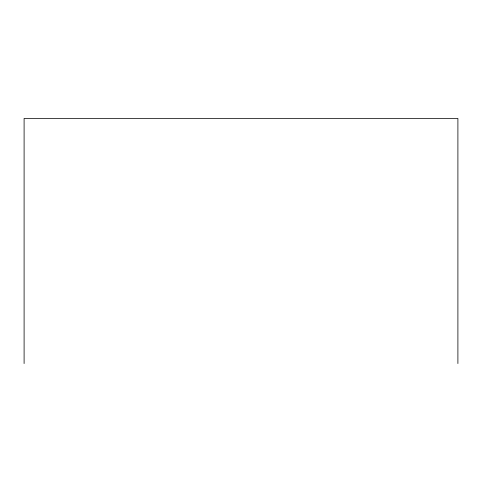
<?xml version="1.0" encoding="UTF-8"?>
<svg xmlns="http://www.w3.org/2000/svg" width="482" height="482" viewBox="0 0 482 482"><rect width="100%" height="100%" fill="white"/><g stroke="black" fill="none" stroke-linecap="round" stroke-linejoin="round"><path stroke-width="0.72" d="M457.9 363.561L457.9 118.439L24.1 118.439L24.1 363.561"/></g></svg>
